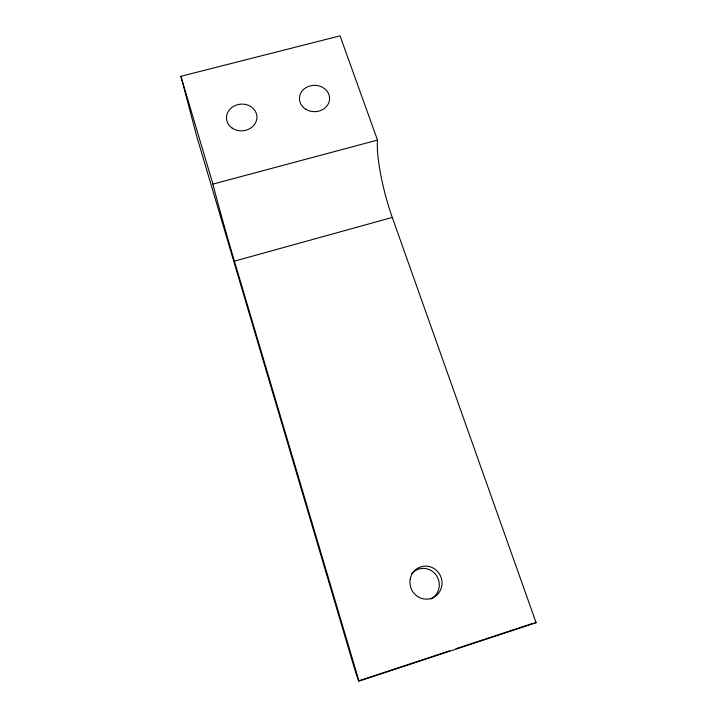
<?xml version="1.0" encoding="UTF-8"?>
<svg xmlns="http://www.w3.org/2000/svg" width="717" height="717" viewBox="0 0 717 717"><rect width="100%" height="100%" fill="white"/><g stroke="black" fill="none" stroke-linecap="round" stroke-linejoin="round"><path stroke-width="1.08" d="M359.683 680.505L449.693 650.803M456.048 648.706L532.283 623.548M359.029 681.15L536.101 622.714L392.28 217.43A61.124 11.857 75.4 0 1 377.5 140.084L340.046 35.85L180.899 76.298L196.727 136.32L351.178 657.417A24.315 0.493 73.5 0 0 358.625 680.854L359.029 681.15L234.432 261.149A62.325 1.282 74 0 1 212.922 184.099L180.899 76.298M234.432 261.149L392.28 217.43M212.922 184.099L377.5 140.084M534.264 623.037L536.101 622.714M411.8 573.627A16.204 15.595 69.5 0 1 435.99 574.909A16.204 15.595 69.5 0 1 430.711 599.071M305.774 109.217A15.075 13.166 0.2 0 0 329.524 99.771A15.075 13.166 0.2 0 0 308.265 86.515A15.075 13.166 0.2 0 0 305.774 109.217M232.218 128.128A15.245 13.354 -5 0 0 256.767 119.174A15.245 13.354 -5 0 0 236.144 105.148A15.245 13.354 -5 0 0 232.218 128.128M410.196 579.175A16.608 15.98 68.8 0 0 431.311 598.363A16.608 15.98 68.8 0 0 436.438 570.382A16.608 15.98 68.8 0 0 410.196 579.175"/></g></svg>
